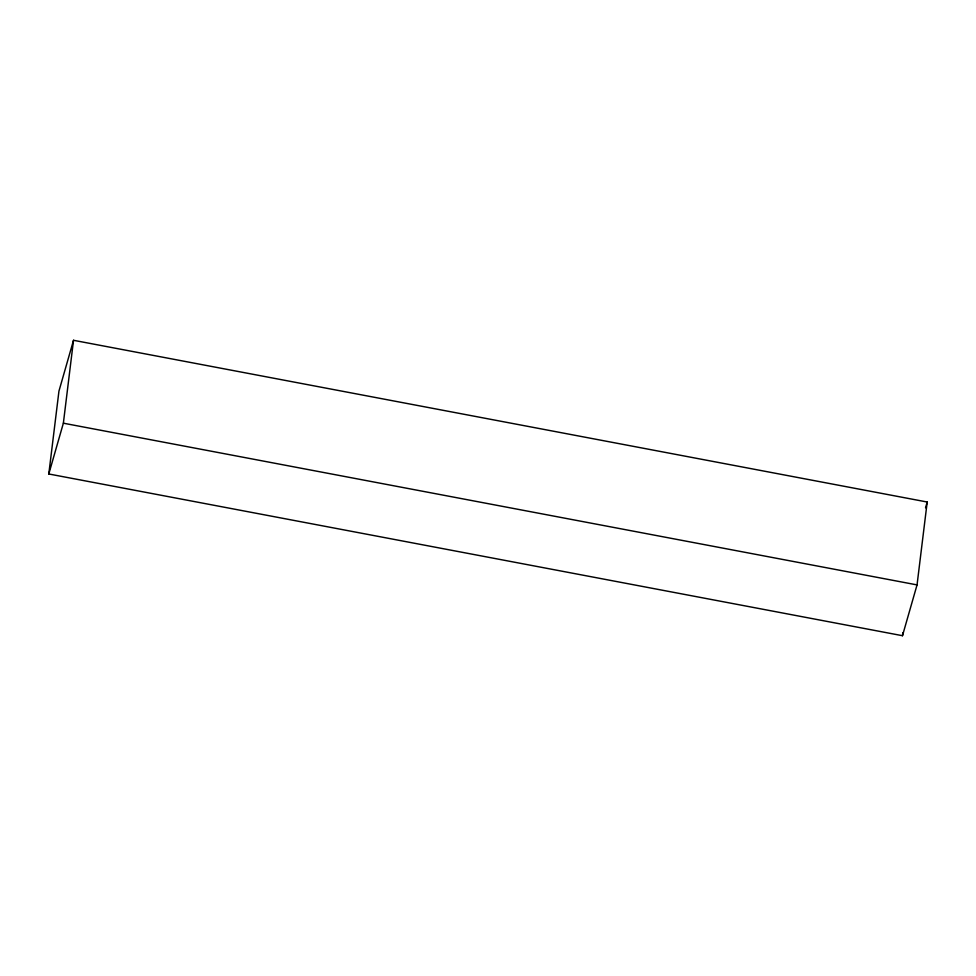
<?xml version="1.0" encoding="UTF-8"?>
<svg xmlns="http://www.w3.org/2000/svg" width="976" height="976" viewBox="0 0 976 976"><rect width="100%" height="100%" fill="white"/><g stroke="black" fill="none" stroke-linecap="round" stroke-linejoin="round"><path stroke-width="1.46" d="M48.8 473.982L58.95 391.095L73.517 340.295L927.2 502.018L917.05 584.905L902.483 635.705L48.8 473.982L63.367 423.194L73.517 340.295M902.483 635.705L902.849 632.692M925.541 507.825L927.2 502.018M63.367 423.194L917.05 584.905"/></g></svg>
